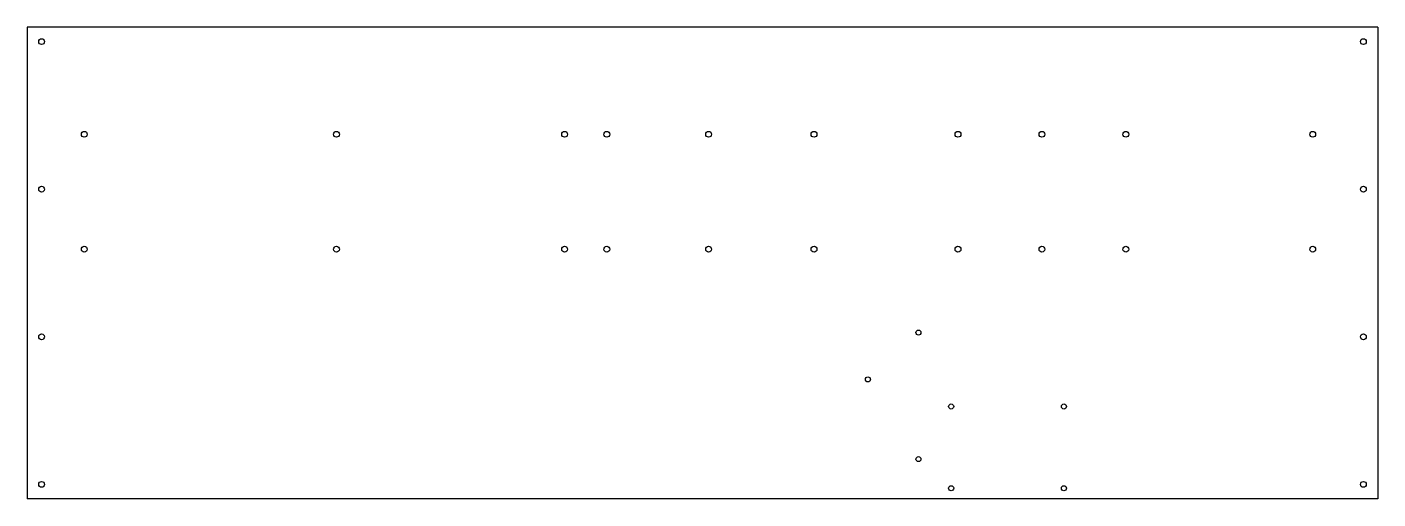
# Model space of a CAD drawing. Extents: x -859 to 23, y -148 to 160.
import ezdxf

# ---------------------------------------------------------------- set-up
doc = ezdxf.new("R2010")
doc.units = 0
doc.header["$MEASUREMENT"] = 0
doc.layers.add('VISIBLE', color=7, linetype='CONTINUOUS')

msp = doc.modelspace()

# ---------------------------------------------------------------- linework, layer by layer
at = {"layer": 'VISIBLE'}
for p, q in [((22.6, 160.01, -31.47), (-859.4, 160.01, -31.47)), ((-859.4, 160.01, -31.47), (-859.4, -147.99, -31.47)), ((22.6, 160.01, -31.47), (22.6, -147.99, -31.47)), ((22.6, -147.99, -31.47), (-859.4, -147.99, -31.47))]:
    msp.add_line(p, q, dxfattribs=at)
for centre, radius in [((-849.88, 150.48, -31.47), 1.9), ((13.07, 150.48, -31.47), 1.9), ((-822, 90.01, -31.47), 1.9), ((-657.4, 90.01, -31.47), 1.9), ((-508.4, 90.01, -31.47), 1.9), ((-480.9, 90.01, -31.47), 1.9), ((-414.4, 90.01, -31.47), 1.9), ((-345.6, 90.01, -31.47), 1.9), ((-251.6, 90.01, -31.47), 1.9), ((-196.8, 90.01, -31.47), 1.9), ((-142, 90.01, -31.47), 1.9), ((-20, 90.01, -31.47), 1.9), ((-849.88, 54.17, -31.47), 1.9), ((13.07, 54.17, -31.47), 1.9), ((-822, 15.01, -31.47), 1.9), ((-657.4, 15.01, -31.47), 1.9), ((-508.4, 15.01, -31.47), 1.9), ((-480.9, 15.01, -31.47), 1.9), ((-414.4, 15.01, -31.47), 1.9), ((-345.6, 15.01, -31.47), 1.9), ((-251.6, 15.01, -31.47), 1.9), ((-196.8, 15.01, -31.47), 1.9), ((-142, 15.01, -31.47), 1.9), ((-20, 15.01, -31.47), 1.9), ((-849.88, -42.15, -31.47), 1.9), ((-277.4, -39.44, -31.47), 1.65), ((13.07, -42.15, -31.47), 1.9), ((-310.42, -69.92, -31.47), 1.65), ((-256.06, -87.65, -31.47), 1.65), ((-182.4, -87.65, -31.47), 1.65), ((-277.4, -121.99, -31.47), 1.65), ((-849.88, -138.47, -31.47), 1.9), ((-256.06, -140.99, -31.47), 1.65), ((-182.4, -140.99, -31.47), 1.65), ((13.07, -138.47, -31.47), 1.9)]:
    msp.add_circle(centre, radius, dxfattribs=at)

doc.saveas('drawing.dxf')
